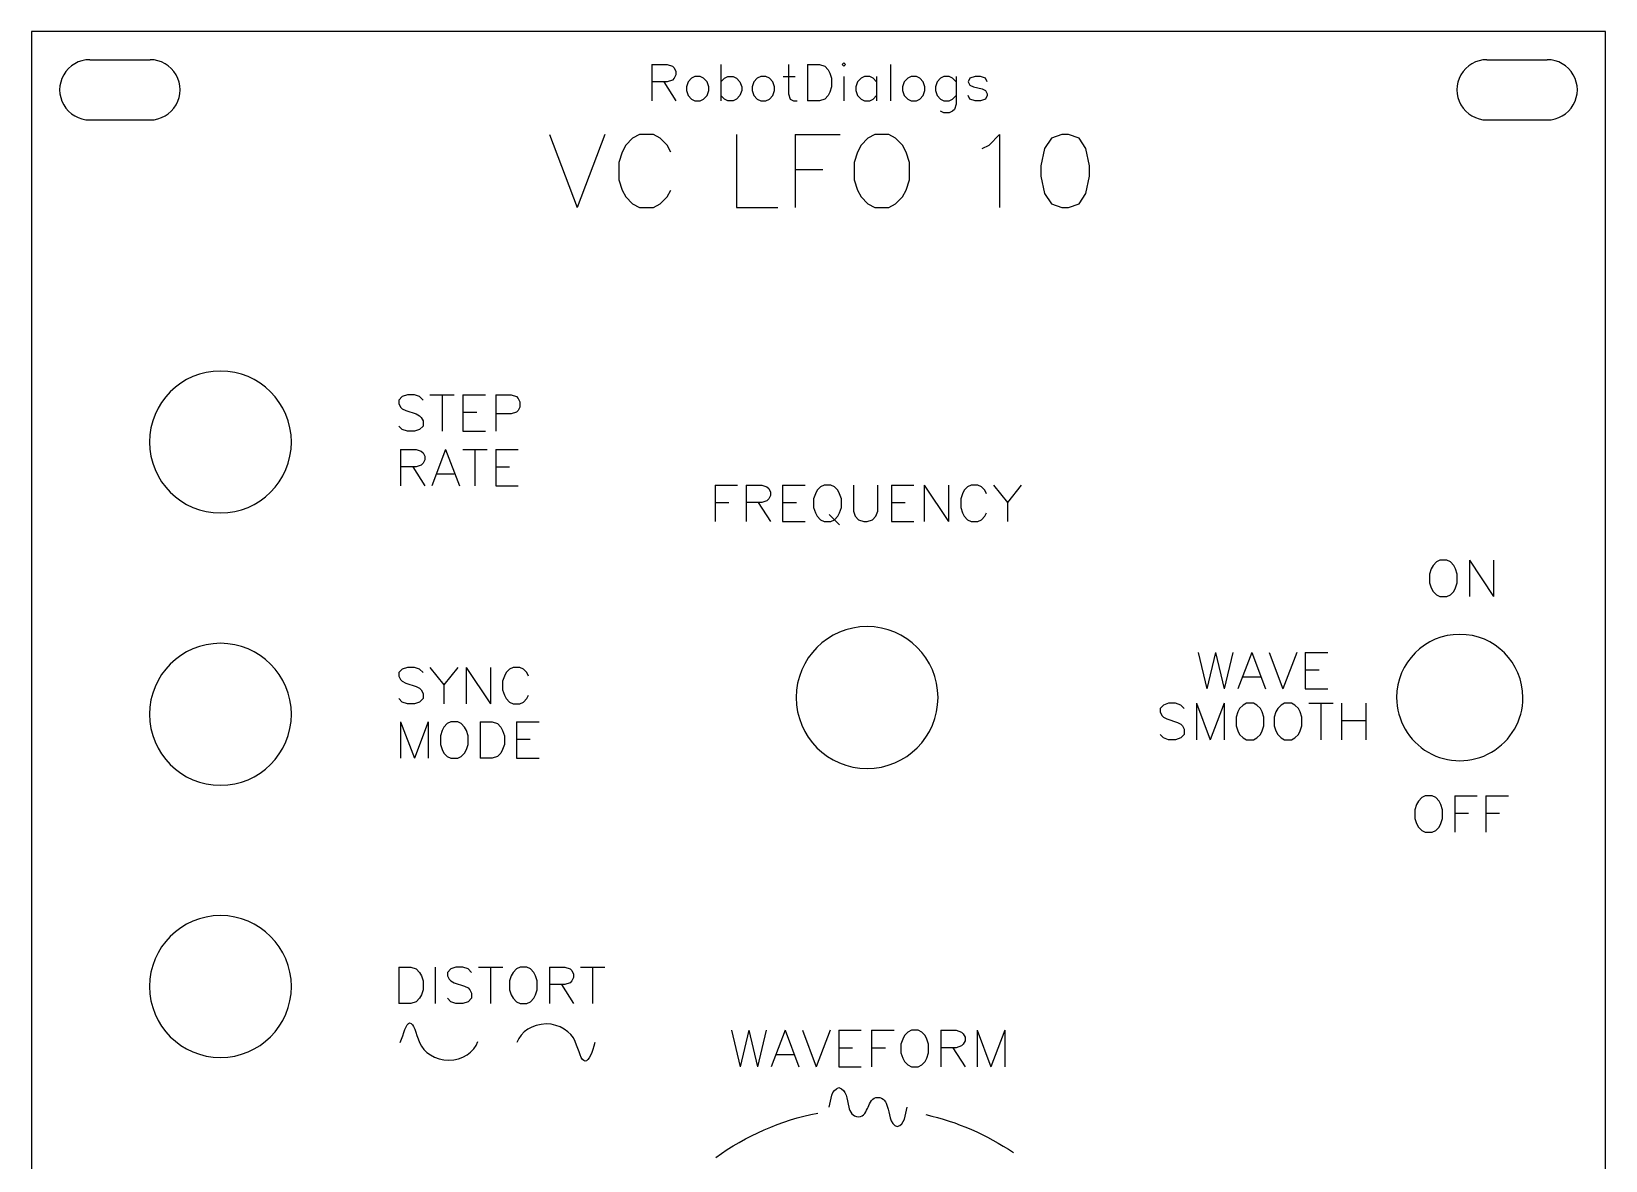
# Model space of a CAD drawing. Extents: x 0 to 81, y 0 to 128.
# Drawn here: x 0.1 to 80.9, y 70.4 to 128.4 of the extents above; entities that cross this region are included whole.
import ezdxf

# ---------------------------------------------------------------- set-up
doc = ezdxf.new("R2010")
doc.units = 0
for name, color, linetype in [('curves', 7, 'CONTINUOUS'), ('panel', 7, 'CONTINUOUS'), ('text', 7, 'CONTINUOUS'), ('waveforms', 7, 'CONTINUOUS')]:
    doc.layers.add(name, color=color, linetype=linetype)

msp = doc.modelspace()

# ---------------------------------------------------------------- linework, layer by layer
at = {"layer": 'curves', "color": 7}
for points in [[(35.217573, 70.589926), (36.778427, 71.722955), (38.56652, 72.503854), (40.458472, 72.878741)], [(46.016661, 72.798783), (47.624335, 72.431869), (49.149996, 71.769906), (50.516213, 70.846492)]]:
    msp.add_open_spline(points, degree=3, dxfattribs=at)
at = {"layer": 'panel', "color": 7}
for p, q in [((0.05433, 128.445188), (0.05433, 0.055188)), ((80.944394, 128.445188), (0.05433, 128.445188)), ((80.944394, 0.055188), (80.944394, 128.445188)), ((3.050366, 126.996512), (6.146015, 126.996512)), ((74.85271, 126.996512), (77.948358, 126.996512)), ((3.050366, 123.899305), (6.146015, 123.899305)), ((74.85271, 123.899305), (77.948358, 123.899305)), ((13.41116, 107.35334), (13.41116, 107.35334)), ((46.640969, 94.224581), (46.640969, 94.224581)), ((76.70009, 94.224581), (76.70009, 94.224581)), ((13.41116, 93.365315), (13.41116, 93.365315)), ((13.41116, 79.377293), (13.41116, 79.377293))]:
    msp.add_line(p, q, dxfattribs=at)
for points in [[(1.709733, 126.222185), (1.433228, 125.743023), (1.433228, 125.152672), (1.709733, 124.67351)], [(3.05025, 126.996522), (2.49724, 126.996522), (1.986238, 126.701346), (1.709733, 126.222185)], [(7.486555, 126.222185), (7.21005, 126.701346), (6.699048, 126.996522), (6.146038, 126.996522)], [(7.486555, 124.67351), (7.76306, 125.152672), (7.76306, 125.743023), (7.486555, 126.222185)], [(73.512085, 126.222185), (73.23558, 125.743023), (73.23558, 125.152672), (73.512085, 124.67351)], [(74.852601, 126.996522), (74.299592, 126.996522), (73.78859, 126.701346), (73.512085, 126.222185)], [(79.288909, 126.222185), (79.012405, 126.701346), (78.501402, 126.996522), (77.948393, 126.996522)], [(79.288909, 124.67351), (79.565414, 125.152672), (79.565414, 125.743023), (79.288909, 126.222185)], [(1.709733, 124.67351), (1.986238, 124.194348), (2.49724, 123.899173), (3.05025, 123.899173)], [(6.146038, 123.899173), (6.699048, 123.899173), (7.21005, 124.194348), (7.486555, 124.67351)], [(73.512085, 124.67351), (73.78859, 124.194348), (74.299592, 123.899173), (74.852601, 123.899173)], [(77.948393, 123.899173), (78.501402, 123.899173), (79.012405, 124.194348), (79.288909, 124.67351)], [(9.766117, 110.99883), (7.753558, 110.99883), (6.121841, 109.366913), (6.121075, 107.35334)], [(13.41116, 107.35334), (13.410394, 109.366913), (11.778677, 110.99883), (9.766117, 110.99883)], [(6.121075, 107.35334), (6.121841, 105.339768), (7.753558, 103.707851), (9.766117, 103.707851)], [(9.766117, 103.707851), (11.778677, 103.707851), (13.410394, 105.339768), (13.41116, 107.35334)], [(42.995926, 97.870071), (40.983367, 97.870071), (39.35165, 96.238154), (39.350884, 94.224581)], [(46.640969, 94.224581), (46.640203, 96.238154), (45.008486, 97.870071), (42.995926, 97.870071)], [(73.454504, 97.471801), (71.662016, 97.471801), (70.208918, 96.017971), (70.208918, 94.224581)], [(76.70009, 94.224581), (76.70009, 96.017971), (75.246991, 97.471801), (73.454504, 97.471801)], [(9.766117, 97.010805), (7.753558, 97.010805), (6.121841, 95.378888), (6.121075, 93.365315)], [(13.41116, 93.365315), (13.410394, 95.378888), (11.778677, 97.010805), (9.766117, 97.010805)], [(39.350884, 94.224581), (39.35165, 92.211009), (40.983367, 90.579092), (42.995926, 90.579092)], [(42.995926, 90.579092), (45.008486, 90.579092), (46.640203, 92.211009), (46.640969, 94.224581)], [(70.208918, 94.224581), (70.208918, 93.064461), (70.827523, 91.992466), (71.831711, 91.412406)], [(75.077297, 91.412406), (76.081485, 91.992466), (76.70009, 93.064461), (76.70009, 94.224581)], [(6.121075, 93.365315), (6.121841, 91.351743), (7.753558, 89.719826), (9.766117, 89.719826)], [(9.766117, 89.719826), (11.778677, 89.719826), (13.410394, 91.351743), (13.41116, 93.365315)], [(71.831711, 91.412406), (72.835899, 90.832346), (74.073109, 90.832346), (75.077297, 91.412406)], [(9.766117, 83.022782), (7.753558, 83.022782), (6.121841, 81.390866), (6.121075, 79.377293)], [(13.41116, 79.377293), (13.410394, 81.390866), (11.778677, 83.022782), (9.766117, 83.022782)], [(6.121075, 79.377293), (6.121841, 77.36372), (7.753558, 75.731804), (9.766117, 75.731804)], [(9.766117, 75.731804), (11.778677, 75.731804), (13.410394, 77.36372), (13.41116, 79.377293)]]:
    msp.add_open_spline(points, degree=3, dxfattribs=at)
at = {"layer": 'text', "color": 7}
for p, q in [((31.928091, 126.750916), (31.928091, 124.8826)), ((31.928091, 126.750916), (32.729604, 126.750916)), ((32.729604, 126.750916), (32.994894, 126.660605)), ((32.994894, 126.660605), (33.085205, 126.570294)), ((33.085205, 126.570294), (33.175516, 126.395315)), ((33.175516, 126.214693), (33.085205, 126.039714)), ((33.175516, 126.395315), (33.175516, 126.214693)), ((35.484101, 126.750916), (35.484101, 124.8826)), ((38.949802, 126.750916), (38.949802, 125.238201)), ((39.926291, 126.750916), (39.926291, 124.8826)), ((39.926291, 126.750916), (40.550003, 126.750916)), ((40.550003, 126.750916), (40.818115, 126.660605)), ((40.818115, 126.660605), (40.993094, 126.482804)), ((40.993094, 126.482804), (41.083405, 126.305004)), ((41.083405, 126.305004), (41.173716, 126.039714)), ((41.794611, 126.838405), (41.707121, 126.750916)), ((41.707121, 126.750916), (41.794611, 126.660605)), ((41.884922, 126.750916), (41.794611, 126.838405)), ((41.794611, 126.660605), (41.884922, 126.750916)), ((44.193491, 126.750916), (44.193491, 124.8826)), ((32.729604, 125.859092), (31.928091, 125.859092)), ((32.551803, 125.859092), (33.175516, 124.8826)), ((32.994894, 125.949403), (32.729604, 125.859092)), ((33.085205, 126.039714), (32.994894, 125.949403)), ((33.796411, 125.859092), (33.708921, 125.593802)), ((33.708921, 125.593802), (33.708921, 125.416001)), ((33.708921, 125.416001), (33.796411, 125.149301)), ((33.977033, 126.039714), (33.796411, 125.859092)), ((34.152012, 126.127203), (33.977033, 126.039714)), ((34.420123, 126.127203), (34.152012, 126.127203)), ((34.597924, 126.039714), (34.420123, 126.127203)), ((34.775724, 125.859092), (34.597924, 126.039714)), ((34.863214, 125.593802), (34.775724, 125.859092)), ((34.775724, 125.149301), (34.863214, 125.416001)), ((34.863214, 125.416001), (34.863214, 125.593802)), ((35.484101, 125.859092), (35.664723, 126.039714)), ((35.664723, 126.039714), (35.839702, 126.127203)), ((35.839702, 126.127203), (36.107813, 126.127203)), ((36.107813, 126.127203), (36.285614, 126.039714)), ((36.285614, 126.039714), (36.463414, 125.859092)), ((36.463414, 125.859092), (36.550904, 125.593802)), ((36.550904, 125.416001), (36.463414, 125.149301)), ((36.550904, 125.593802), (36.550904, 125.416001)), ((37.171791, 125.859092), (37.084301, 125.593802)), ((37.084301, 125.593802), (37.084301, 125.416001)), ((37.084301, 125.416001), (37.171791, 125.149301)), ((37.352413, 126.039714), (37.171791, 125.859092)), ((37.527392, 126.127203), (37.352413, 126.039714)), ((37.795503, 126.127203), (37.527392, 126.127203)), ((37.973304, 126.039714), (37.795503, 126.127203)), ((38.151104, 125.859092), (37.973304, 126.039714)), ((38.238594, 125.593802), (38.151104, 125.859092)), ((38.151104, 125.149301), (38.238594, 125.416001)), ((38.238594, 125.416001), (38.238594, 125.593802)), ((38.684512, 126.127203), (39.305403, 126.127203)), ((41.173716, 125.593802), (41.083405, 125.328512)), ((41.173716, 126.039714), (41.173716, 125.593802)), ((41.794611, 126.127203), (41.794611, 124.8826)), ((42.505791, 125.859092), (42.418301, 125.593802)), ((42.418301, 125.593802), (42.418301, 125.416001)), ((42.418301, 125.416001), (42.505791, 125.149301)), ((42.686413, 126.039714), (42.505791, 125.859092)), ((42.861392, 126.127203), (42.686413, 126.039714)), ((43.129503, 126.127203), (42.861392, 126.127203)), ((43.307304, 126.039714), (43.129503, 126.127203)), ((43.485104, 125.859092), (43.307304, 126.039714)), ((43.485104, 126.127203), (43.485104, 124.8826)), ((44.904691, 125.859092), (44.817201, 125.593802)), ((44.817201, 125.593802), (44.817201, 125.416001)), ((44.817201, 125.416001), (44.904691, 125.149301)), ((45.085313, 126.039714), (44.904691, 125.859092)), ((45.260292, 126.127203), (45.085313, 126.039714)), ((45.528403, 126.127203), (45.260292, 126.127203)), ((45.706204, 126.039714), (45.528403, 126.127203)), ((45.884004, 125.859092), (45.706204, 126.039714)), ((45.971494, 125.593802), (45.884004, 125.859092)), ((45.884004, 125.149301), (45.971494, 125.416001)), ((45.971494, 125.416001), (45.971494, 125.593802)), ((46.592391, 125.859092), (46.504901, 125.593802)), ((46.504901, 125.593802), (46.504901, 125.416001)), ((46.504901, 125.416001), (46.592391, 125.149301)), ((46.773013, 126.039714), (46.592391, 125.859092)), ((46.947992, 126.127203), (46.773013, 126.039714)), ((47.216103, 126.127203), (46.947992, 126.127203)), ((47.393904, 126.039714), (47.216103, 126.127203)), ((47.571704, 125.859092), (47.393904, 126.039714)), ((47.571704, 126.127203), (47.571704, 124.7048)), ((48.280091, 126.039714), (48.192601, 125.859092)), ((48.192601, 125.859092), (48.280091, 125.684113)), ((48.548202, 126.127203), (48.280091, 126.039714)), ((48.280091, 125.684113), (48.460713, 125.593802)), ((48.460713, 125.593802), (48.903803, 125.503491)), ((48.816314, 126.127203), (48.548202, 126.127203)), ((49.081604, 126.039714), (48.816314, 126.127203)), ((48.903803, 125.503491), (49.081604, 125.416001)), ((49.171915, 125.859092), (49.081604, 126.039714)), ((49.081604, 125.416001), (49.171915, 125.238201)), ((33.796411, 125.149301), (33.977033, 124.9715)), ((33.977033, 124.9715), (34.152012, 124.8826)), ((34.152012, 124.8826), (34.420123, 124.8826)), ((34.420123, 124.8826), (34.597924, 124.9715)), ((34.597924, 124.9715), (34.775724, 125.149301)), ((35.664723, 124.9715), (35.484101, 125.149301)), ((35.839702, 124.8826), (35.664723, 124.9715)), ((36.107813, 124.8826), (35.839702, 124.8826)), ((36.285614, 124.9715), (36.107813, 124.8826)), ((36.463414, 125.149301), (36.285614, 124.9715)), ((37.171791, 125.149301), (37.352413, 124.9715)), ((37.352413, 124.9715), (37.527392, 124.8826)), ((37.527392, 124.8826), (37.795503, 124.8826)), ((37.795503, 124.8826), (37.973304, 124.9715)), ((37.973304, 124.9715), (38.151104, 125.149301)), ((38.949802, 125.238201), (39.040113, 124.9715)), ((39.040113, 124.9715), (39.215092, 124.8826)), ((39.215092, 124.8826), (39.395714, 124.8826)), ((40.550003, 124.8826), (39.926291, 124.8826)), ((40.818115, 124.9715), (40.550003, 124.8826)), ((40.993094, 125.149301), (40.818115, 124.9715)), ((41.083405, 125.328512), (40.993094, 125.149301)), ((42.505791, 125.149301), (42.686413, 124.9715)), ((42.686413, 124.9715), (42.861392, 124.8826)), ((42.861392, 124.8826), (43.129503, 124.8826)), ((43.129503, 124.8826), (43.307304, 124.9715)), ((43.307304, 124.9715), (43.485104, 125.149301)), ((44.904691, 125.149301), (45.085313, 124.9715)), ((45.085313, 124.9715), (45.260292, 124.8826)), ((45.260292, 124.8826), (45.528403, 124.8826)), ((45.528403, 124.8826), (45.706204, 124.9715)), ((45.706204, 124.9715), (45.884004, 125.149301)), ((46.592391, 125.149301), (46.773013, 124.9715)), ((46.773013, 124.9715), (46.947992, 124.8826)), ((46.947992, 124.8826), (47.216103, 124.8826)), ((47.216103, 124.8826), (47.393904, 124.9715)), ((47.393904, 124.9715), (47.571704, 125.149301)), ((47.571704, 124.7048), (47.484215, 124.436688)), ((48.280091, 124.9715), (48.192601, 125.149301)), ((48.548202, 124.8826), (48.280091, 124.9715)), ((48.816314, 124.8826), (48.548202, 124.8826)), ((49.081604, 124.9715), (48.816314, 124.8826)), ((49.171915, 125.149301), (49.081604, 124.9715)), ((49.171915, 125.238201), (49.171915, 125.149301)), ((46.947992, 124.261709), (46.773013, 124.349199)), ((47.216103, 124.261709), (46.947992, 124.261709)), ((47.393904, 124.349199), (47.216103, 124.261709)), ((47.484215, 124.436688), (47.393904, 124.349199)), ((26.678799, 123.145119), (28.101198, 119.4085)), ((29.523597, 123.145119), (28.101198, 119.4085)), ((30.945999, 122.964497), (30.590399, 122.608897)), ((31.301598, 123.145119), (30.945999, 122.964497)), ((32.012798, 123.145119), (31.301598, 123.145119)), ((32.368397, 122.964497), (32.012798, 123.145119)), ((32.723997, 122.608897), (32.368397, 122.964497)), ((36.279997, 123.145119), (36.279997, 119.4085)), ((39.305377, 123.145119), (39.305377, 119.4085)), ((39.305377, 123.145119), (41.619597, 123.145119)), ((43.041999, 122.964497), (42.686399, 122.608897)), ((43.397598, 123.145119), (43.041999, 122.964497)), ((44.108798, 123.145119), (43.397598, 123.145119)), ((44.464397, 122.964497), (44.108798, 123.145119)), ((44.819997, 122.608897), (44.464397, 122.964497)), ((49.262176, 122.608897), (49.798398, 123.145119)), ((49.798398, 123.145119), (49.798398, 119.4085)), ((52.468221, 122.964497), (52.106977, 122.43392)), ((52.998798, 123.145119), (52.468221, 122.964497)), ((53.354398, 123.145119), (52.998798, 123.145119)), ((53.89062, 122.964497), (53.354398, 123.145119)), ((54.240575, 122.43392), (53.89062, 122.964497)), ((30.409777, 122.253298), (30.234799, 121.72272)), ((30.590399, 122.608897), (30.409777, 122.253298)), ((32.904619, 122.253298), (32.723997, 122.608897)), ((42.505777, 122.253298), (42.330799, 121.72272)), ((42.686399, 122.608897), (42.505777, 122.253298)), ((45.000619, 122.253298), (44.819997, 122.608897)), ((45.175597, 121.72272), (45.000619, 122.253298)), ((48.912221, 122.43392), (49.262176, 122.608897)), ((52.106977, 122.43392), (51.931999, 121.542098)), ((54.421197, 121.542098), (54.240575, 122.43392)), ((30.234799, 121.72272), (30.234799, 120.830899)), ((39.305377, 121.361476), (40.727776, 121.361476)), ((42.330799, 121.72272), (42.330799, 120.830899)), ((45.175597, 120.830899), (45.175597, 121.72272)), ((51.931999, 121.542098), (51.931999, 121.011521)), ((54.421197, 121.011521), (54.421197, 121.542098)), ((30.234799, 120.830899), (30.409777, 120.300322)), ((42.330799, 120.830899), (42.505777, 120.300322)), ((45.000619, 120.300322), (45.175597, 120.830899)), ((51.931999, 121.011521), (52.106977, 120.119699)), ((54.240575, 120.119699), (54.421197, 121.011521)), ((30.409777, 120.300322), (30.590399, 119.9419)), ((30.590399, 119.9419), (30.945999, 119.5863)), ((32.368397, 119.5863), (32.723997, 119.9419)), ((32.723997, 119.9419), (32.904619, 120.300322)), ((42.505777, 120.300322), (42.686399, 119.9419)), ((42.686399, 119.9419), (43.041999, 119.5863)), ((44.464397, 119.5863), (44.819997, 119.9419)), ((44.819997, 119.9419), (45.000619, 120.300322)), ((52.106977, 120.119699), (52.468221, 119.5863)), ((53.89062, 119.5863), (54.240575, 120.119699)), ((30.945999, 119.5863), (31.301598, 119.4085)), ((31.301598, 119.4085), (32.012798, 119.4085)), ((32.012798, 119.4085), (32.368397, 119.5863)), ((36.279997, 119.4085), (38.413595, 119.4085)), ((43.041999, 119.5863), (43.397598, 119.4085)), ((43.397598, 119.4085), (44.108798, 119.4085)), ((44.108798, 119.4085), (44.464397, 119.5863)), ((52.468221, 119.5863), (52.998798, 119.4085)), ((52.998798, 119.4085), (53.354398, 119.4085)), ((53.354398, 119.4085), (53.89062, 119.5863)), ((19.111402, 109.683905), (18.933601, 109.506104)), ((18.933601, 109.506104), (18.933601, 109.328304)), ((18.933601, 109.328304), (19.021091, 109.150503)), ((19.376692, 109.774216), (19.111402, 109.683905)), ((19.732293, 109.774216), (19.376692, 109.774216)), ((20.000404, 109.683905), (19.732293, 109.774216)), ((20.178205, 109.506104), (20.000404, 109.683905)), ((20.533801, 109.774216), (21.778404, 109.774216)), ((21.154692, 109.774216), (21.154692, 107.9059)), ((22.221501, 109.774216), (22.221501, 107.9059)), ((22.221501, 109.774216), (23.378615, 109.774216)), ((23.909191, 109.774216), (23.909191, 107.9059)), ((23.909191, 109.774216), (24.710704, 109.774216)), ((24.710704, 109.774216), (24.975994, 109.683905)), ((24.975994, 109.683905), (25.066305, 109.593594)), ((25.066305, 109.593594), (25.156616, 109.418615)), ((25.156616, 109.418615), (25.156616, 109.150503)), ((19.021091, 109.150503), (19.111402, 109.063014)), ((19.111402, 109.063014), (19.289202, 108.972703)), ((19.289202, 108.972703), (19.822604, 108.794902)), ((19.822604, 108.794902), (20.000404, 108.707413)), ((20.000404, 108.707413), (20.087894, 108.617102)), ((20.087894, 108.617102), (20.178205, 108.439301)), ((20.178205, 108.439301), (20.178205, 108.172601)), ((22.221501, 108.882392), (22.932703, 108.882392)), ((24.710704, 108.794902), (23.909191, 108.794902)), ((24.975994, 108.882392), (24.710704, 108.794902)), ((25.066305, 108.972703), (24.975994, 108.882392)), ((25.156616, 109.150503), (25.066305, 108.972703)), ((19.111402, 107.9948), (18.933601, 108.172601)), ((19.376692, 107.9059), (19.111402, 107.9948)), ((19.732293, 107.9059), (19.376692, 107.9059)), ((20.000404, 107.9948), (19.732293, 107.9059)), ((20.178205, 108.172601), (20.000404, 107.9948)), ((22.221501, 107.9059), (23.378615, 107.9059)), ((19.021091, 106.974216), (19.021091, 105.1059)), ((19.021091, 106.974216), (19.822604, 106.974216)), ((19.822604, 106.974216), (20.087894, 106.883905)), ((20.087894, 106.883905), (20.178205, 106.793594)), ((20.178205, 106.793594), (20.268516, 106.618615)), ((21.335323, 106.974216), (20.624121, 105.1059)), ((21.335323, 106.974216), (22.046525, 105.1059)), ((22.224321, 106.974216), (23.468924, 106.974216)), ((22.845212, 106.974216), (22.845212, 105.1059)), ((23.912011, 106.974216), (23.912011, 105.1059)), ((23.912011, 106.974216), (25.069125, 106.974216)), ((19.822604, 106.082392), (19.021091, 106.082392)), ((19.644803, 106.082392), (20.268516, 105.1059)), ((20.087894, 106.172703), (19.822604, 106.082392)), ((20.178205, 106.263014), (20.087894, 106.172703)), ((20.268516, 106.437993), (20.178205, 106.263014)), ((20.268516, 106.618615), (20.268516, 106.437993)), ((23.912011, 106.082392), (24.623213, 106.082392)), ((20.889411, 105.726791), (21.781235, 105.726791)), ((23.912011, 105.1059), (25.069125, 105.1059)), ((35.181691, 105.139716), (35.181691, 103.2714)), ((35.181691, 105.139716), (36.338805, 105.139716)), ((36.781891, 105.139716), (36.781891, 103.2714)), ((36.781891, 105.139716), (37.583404, 105.139716)), ((37.583404, 105.139716), (37.848694, 105.049405)), ((37.848694, 105.049405), (37.939005, 104.959094)), ((37.939005, 104.428514), (37.848694, 104.338203)), ((37.939005, 104.959094), (38.029316, 104.784115)), ((38.029316, 104.603493), (37.939005, 104.428514)), ((38.029316, 104.784115), (38.029316, 104.603493)), ((38.650211, 105.139716), (38.650211, 103.2714)), ((38.650211, 105.139716), (39.807325, 105.139716)), ((40.337901, 104.693804), (40.250411, 104.428514)), ((40.250411, 104.428514), (40.250411, 103.982602)), ((40.428212, 104.871604), (40.337901, 104.693804)), ((40.606012, 105.049405), (40.428212, 104.871604)), ((40.783813, 105.139716), (40.606012, 105.049405)), ((41.139414, 105.139716), (40.783813, 105.139716)), ((41.317214, 105.049405), (41.139414, 105.139716)), ((41.495015, 104.871604), (41.317214, 105.049405)), ((41.585326, 104.693804), (41.495015, 104.871604)), ((41.672815, 104.428514), (41.585326, 104.693804)), ((41.672815, 103.982602), (41.672815, 104.428514)), ((42.293711, 105.139716), (42.293711, 103.804801)), ((43.541136, 103.804801), (43.541136, 105.139716)), ((44.249511, 105.139716), (44.249511, 103.2714)), ((44.249511, 105.139716), (45.406625, 105.139716)), ((45.937191, 105.139716), (45.937191, 103.2714)), ((45.937191, 105.139716), (47.184616, 103.2714)), ((47.184616, 105.139716), (47.184616, 103.2714)), ((47.892991, 104.693804), (47.805501, 104.428514)), ((47.805501, 104.428514), (47.805501, 103.982602)), ((47.983302, 104.871604), (47.892991, 104.693804)), ((48.161102, 105.049405), (47.983302, 104.871604)), ((48.338903, 105.139716), (48.161102, 105.049405)), ((48.694504, 105.139716), (48.338903, 105.139716)), ((48.872304, 105.049405), (48.694504, 105.139716)), ((49.050105, 104.871604), (48.872304, 105.049405)), ((49.140416, 104.693804), (49.050105, 104.871604)), ((49.496001, 105.139716), (50.207203, 104.247892)), ((50.918405, 105.139716), (50.207203, 104.247892)), ((35.181691, 104.247892), (35.892893, 104.247892)), ((37.583404, 104.247892), (36.781891, 104.247892)), ((37.405603, 104.247892), (38.029316, 103.2714)), ((37.848694, 104.338203), (37.583404, 104.247892)), ((38.650211, 104.247892), (39.361413, 104.247892)), ((40.250411, 103.982602), (40.337901, 103.717312)), ((40.337901, 103.717312), (40.428212, 103.538101)), ((41.049103, 103.627001), (41.585326, 103.0936)), ((41.495015, 103.538101), (41.585326, 103.717312)), ((41.585326, 103.717312), (41.672815, 103.982602)), ((42.293711, 103.804801), (42.384022, 103.538101)), ((43.450825, 103.538101), (43.541136, 103.804801)), ((44.249511, 104.247892), (44.960713, 104.247892)), ((47.805501, 103.982602), (47.892991, 103.717312)), ((47.892991, 103.717312), (47.983302, 103.538101)), ((49.050105, 103.538101), (49.140416, 103.717312)), ((50.207203, 104.247892), (50.207203, 103.2714)), ((38.650211, 103.2714), (39.807325, 103.2714)), ((40.428212, 103.538101), (40.606012, 103.3603)), ((40.606012, 103.3603), (40.783813, 103.2714)), ((40.783813, 103.2714), (41.139414, 103.2714)), ((41.139414, 103.2714), (41.317214, 103.3603)), ((41.317214, 103.3603), (41.495015, 103.538101)), ((42.384022, 103.538101), (42.561822, 103.3603)), ((42.561822, 103.3603), (42.829934, 103.2714)), ((42.829934, 103.2714), (43.004913, 103.2714)), ((43.004913, 103.2714), (43.273024, 103.3603)), ((43.273024, 103.3603), (43.450825, 103.538101)), ((44.249511, 103.2714), (45.406625, 103.2714)), ((47.983302, 103.538101), (48.161102, 103.3603)), ((48.161102, 103.3603), (48.338903, 103.2714)), ((48.338903, 103.2714), (48.694504, 103.2714)), ((48.694504, 103.2714), (48.872304, 103.3603)), ((48.872304, 103.3603), (49.050105, 103.538101)), ((72.260202, 101.192105), (72.082402, 101.014304)), ((72.438003, 101.282416), (72.260202, 101.192105)), ((72.793604, 101.282416), (72.438003, 101.282416)), ((72.971404, 101.192105), (72.793604, 101.282416)), ((73.149205, 101.014304), (72.971404, 101.192105)), ((73.947901, 101.282416), (73.947901, 99.4141)), ((73.947901, 101.282416), (75.195326, 99.4141)), ((75.195326, 101.282416), (75.195326, 99.4141)), ((71.992091, 100.836504), (71.904601, 100.571214)), ((71.904601, 100.571214), (71.904601, 100.125302)), ((72.082402, 101.014304), (71.992091, 100.836504)), ((73.239516, 100.836504), (73.149205, 101.014304)), ((73.327005, 100.571214), (73.239516, 100.836504)), ((73.327005, 100.125302), (73.327005, 100.571214)), ((71.904601, 100.125302), (71.992091, 99.860012)), ((71.992091, 99.860012), (72.082402, 99.680801)), ((72.082402, 99.680801), (72.260202, 99.503)), ((72.260202, 99.503), (72.438003, 99.4141)), ((72.793604, 99.4141), (72.971404, 99.503)), ((72.971404, 99.503), (73.149205, 99.680801)), ((73.149205, 99.680801), (73.239516, 99.860012)), ((73.239516, 99.860012), (73.327005, 100.125302)), ((72.438003, 99.4141), (72.793604, 99.4141)), ((60.008422, 96.538682), (60.451512, 94.670366)), ((60.894603, 96.538682), (60.451512, 94.670366)), ((60.894603, 96.538682), (61.340515, 94.670366)), ((61.786427, 96.538682), (61.340515, 94.670366)), ((62.762923, 96.538682), (62.051721, 94.670366)), ((62.762923, 96.538682), (63.474125, 94.670366)), ((63.651921, 96.538682), (64.363123, 94.670366)), ((65.074325, 96.538682), (64.363123, 94.670366)), ((65.517411, 96.538682), (65.517411, 94.670366)), ((65.517411, 96.538682), (66.674525, 96.538682)), ((19.111402, 95.683865), (18.933601, 95.506064)), ((18.933601, 95.506064), (18.933601, 95.328264)), ((19.376692, 95.774176), (19.111402, 95.683865)), ((19.732293, 95.774176), (19.376692, 95.774176)), ((20.000404, 95.683865), (19.732293, 95.774176)), ((20.178205, 95.506064), (20.000404, 95.683865)), ((20.533801, 95.774176), (21.245003, 94.882352)), ((21.956205, 95.774176), (21.245003, 94.882352)), ((22.399301, 95.774176), (22.399301, 93.90586)), ((22.399301, 95.774176), (23.646726, 93.90586)), ((23.646726, 95.774176), (23.646726, 93.90586)), ((24.445412, 95.506064), (24.355101, 95.328264)), ((24.623212, 95.683865), (24.445412, 95.506064)), ((24.801013, 95.774176), (24.623212, 95.683865)), ((25.156614, 95.774176), (24.801013, 95.774176)), ((25.334414, 95.683865), (25.156614, 95.774176)), ((25.512215, 95.506064), (25.334414, 95.683865)), ((25.602526, 95.328264), (25.512215, 95.506064)), ((65.517411, 95.646858), (66.228613, 95.646858)), ((18.933601, 95.328264), (19.021091, 95.150463)), ((19.021091, 95.150463), (19.111402, 95.062974)), ((19.111402, 95.062974), (19.289202, 94.972663)), ((19.289202, 94.972663), (19.822604, 94.794862)), ((19.822604, 94.794862), (20.000404, 94.707373)), ((20.000404, 94.707373), (20.087894, 94.617062)), ((21.245003, 94.882352), (21.245003, 93.90586)), ((24.355101, 95.328264), (24.267611, 95.062974)), ((24.267611, 95.062974), (24.267611, 94.617062)), ((62.317011, 95.291257), (63.208835, 95.291257)), ((65.517411, 94.670366), (66.674525, 94.670366)), ((19.111402, 93.99476), (18.933601, 94.172561)), ((19.376692, 93.90586), (19.111402, 93.99476)), ((19.732293, 93.90586), (19.376692, 93.90586)), ((20.000404, 93.99476), (19.732293, 93.90586)), ((20.178205, 94.172561), (20.000404, 93.99476)), ((20.087894, 94.617062), (20.178205, 94.439261)), ((20.178205, 94.439261), (20.178205, 94.172561)), ((24.267611, 94.617062), (24.355101, 94.351772)), ((24.355101, 94.351772), (24.445412, 94.172561)), ((24.445412, 94.172561), (24.623212, 93.99476)), ((24.623212, 93.99476), (24.801013, 93.90586)), ((24.801013, 93.90586), (25.156614, 93.90586)), ((25.156614, 93.90586), (25.334414, 93.99476)), ((25.334414, 93.99476), (25.512215, 94.172561)), ((25.512215, 94.172561), (25.602526, 94.351772)), ((58.229002, 93.839452), (58.051201, 93.661651)), ((58.494292, 93.929763), (58.229002, 93.839452)), ((58.849893, 93.929763), (58.494292, 93.929763)), ((59.118004, 93.839452), (58.849893, 93.929763)), ((59.295805, 93.661651), (59.118004, 93.839452)), ((59.916691, 93.929763), (59.916691, 92.061447)), ((59.916691, 93.929763), (60.627893, 92.061447)), ((61.339095, 93.929763), (60.627893, 92.061447)), ((61.339095, 93.929763), (61.339095, 92.061447)), ((62.318412, 93.839452), (62.140612, 93.661651)), ((62.496213, 93.929763), (62.318412, 93.839452)), ((62.851814, 93.929763), (62.496213, 93.929763)), ((63.029614, 93.839452), (62.851814, 93.929763)), ((63.207415, 93.661651), (63.029614, 93.839452)), ((64.274222, 93.839452), (64.096422, 93.661651)), ((64.452023, 93.929763), (64.274222, 93.839452)), ((64.807624, 93.929763), (64.452023, 93.929763)), ((64.985424, 93.839452), (64.807624, 93.929763)), ((65.163225, 93.661651), (64.985424, 93.839452)), ((65.696621, 93.929763), (66.941224, 93.929763)), ((66.317512, 93.929763), (66.317512, 92.061447)), ((67.384321, 93.929763), (67.384321, 92.061447)), ((68.631746, 93.929763), (68.631746, 92.061447)), ((58.051201, 93.661651), (58.051201, 93.483851)), ((58.051201, 93.483851), (58.138691, 93.30605)), ((58.138691, 93.30605), (58.229002, 93.218561)), ((58.229002, 93.218561), (58.406802, 93.12825)), ((58.406802, 93.12825), (58.940204, 92.950449)), ((62.050301, 93.483851), (61.962811, 93.218561)), ((61.962811, 93.218561), (61.962811, 92.772649)), ((62.140612, 93.661651), (62.050301, 93.483851)), ((63.297726, 93.483851), (63.207415, 93.661651)), ((63.385215, 93.218561), (63.297726, 93.483851)), ((63.385215, 92.772649), (63.385215, 93.218561)), ((64.006111, 93.483851), (63.918621, 93.218561)), ((63.918621, 93.218561), (63.918621, 92.772649)), ((64.096422, 93.661651), (64.006111, 93.483851)), ((65.253536, 93.483851), (65.163225, 93.661651)), ((65.341025, 93.218561), (65.253536, 93.483851)), ((65.341025, 92.772649), (65.341025, 93.218561)), ((67.384321, 93.037938), (68.631746, 93.037938)), ((19.021091, 92.974176), (19.021091, 91.10586)), ((19.021091, 92.974176), (19.732293, 91.10586)), ((20.443495, 92.974176), (19.732293, 91.10586)), ((20.443495, 92.974176), (20.443495, 91.10586)), ((21.154701, 92.528264), (21.067211, 92.262974)), ((21.067211, 92.262974), (21.067211, 91.817062)), ((21.245012, 92.706064), (21.154701, 92.528264)), ((21.422812, 92.883865), (21.245012, 92.706064)), ((21.600613, 92.974176), (21.422812, 92.883865)), ((21.956214, 92.974176), (21.600613, 92.974176)), ((22.134014, 92.883865), (21.956214, 92.974176)), ((22.311815, 92.706064), (22.134014, 92.883865)), ((22.402126, 92.528264), (22.311815, 92.706064)), ((22.489615, 92.262974), (22.402126, 92.528264)), ((22.489615, 91.817062), (22.489615, 92.262974)), ((23.110501, 92.974176), (23.110501, 91.10586)), ((23.110501, 92.974176), (23.734213, 92.974176)), ((23.734213, 92.974176), (24.002325, 92.883865)), ((24.002325, 92.883865), (24.177304, 92.706064)), ((24.177304, 92.706064), (24.267615, 92.528264)), ((24.267615, 92.528264), (24.357926, 92.262974)), ((24.357926, 92.262974), (24.357926, 91.817062)), ((24.978821, 92.974176), (24.978821, 91.10586)), ((24.978821, 92.974176), (26.135935, 92.974176)), ((58.229002, 92.150347), (58.051201, 92.328148)), ((58.940204, 92.950449), (59.118004, 92.86296)), ((59.118004, 92.86296), (59.205494, 92.772649)), ((59.295805, 92.328148), (59.118004, 92.150347)), ((59.205494, 92.772649), (59.295805, 92.594848)), ((59.295805, 92.594848), (59.295805, 92.328148)), ((61.962811, 92.772649), (62.050301, 92.507359)), ((62.050301, 92.507359), (62.140612, 92.328148)), ((62.140612, 92.328148), (62.318412, 92.150347)), ((63.029614, 92.150347), (63.207415, 92.328148)), ((63.207415, 92.328148), (63.297726, 92.507359)), ((63.297726, 92.507359), (63.385215, 92.772649)), ((63.918621, 92.772649), (64.006111, 92.507359)), ((64.006111, 92.507359), (64.096422, 92.328148)), ((64.096422, 92.328148), (64.274222, 92.150347)), ((64.985424, 92.150347), (65.163225, 92.328148)), ((65.163225, 92.328148), (65.253536, 92.507359)), ((65.253536, 92.507359), (65.341025, 92.772649)), ((21.067211, 91.817062), (21.154701, 91.551772)), ((21.154701, 91.551772), (21.245012, 91.372561)), ((22.311815, 91.372561), (22.402126, 91.551772)), ((22.402126, 91.551772), (22.489615, 91.817062)), ((24.267615, 91.551772), (24.177304, 91.372561)), ((24.357926, 91.817062), (24.267615, 91.551772)), ((24.978821, 92.082352), (25.690023, 92.082352)), ((58.494292, 92.061447), (58.229002, 92.150347)), ((58.849893, 92.061447), (58.494292, 92.061447)), ((59.118004, 92.150347), (58.849893, 92.061447)), ((62.318412, 92.150347), (62.496213, 92.061447)), ((62.496213, 92.061447), (62.851814, 92.061447)), ((62.851814, 92.061447), (63.029614, 92.150347)), ((64.274222, 92.150347), (64.452023, 92.061447)), ((64.452023, 92.061447), (64.807624, 92.061447)), ((64.807624, 92.061447), (64.985424, 92.150347)), ((21.245012, 91.372561), (21.422812, 91.19476)), ((21.422812, 91.19476), (21.600613, 91.10586)), ((21.600613, 91.10586), (21.956214, 91.10586)), ((21.956214, 91.10586), (22.134014, 91.19476)), ((22.134014, 91.19476), (22.311815, 91.372561)), ((23.734213, 91.10586), (23.110501, 91.10586)), ((24.002325, 91.19476), (23.734213, 91.10586)), ((24.177304, 91.372561), (24.002325, 91.19476)), ((24.978821, 91.10586), (26.135935, 91.10586)), ((71.505302, 89.083375), (71.327502, 88.905574)), ((71.683103, 89.173686), (71.505302, 89.083375)), ((72.038704, 89.173686), (71.683103, 89.173686)), ((72.216504, 89.083375), (72.038704, 89.173686)), ((72.394305, 88.905574), (72.216504, 89.083375)), ((73.193001, 89.173686), (73.193001, 87.30537)), ((73.193001, 89.173686), (74.350115, 89.173686)), ((74.793201, 89.173686), (74.793201, 87.30537)), ((74.793201, 89.173686), (75.950315, 89.173686)), ((71.237191, 88.727774), (71.149701, 88.462484)), ((71.149701, 88.462484), (71.149701, 88.016572)), ((71.327502, 88.905574), (71.237191, 88.727774)), ((72.484616, 88.727774), (72.394305, 88.905574)), ((72.572105, 88.462484), (72.484616, 88.727774)), ((72.572105, 88.016572), (72.572105, 88.462484)), ((73.193001, 88.281862), (73.904203, 88.281862)), ((74.793201, 88.281862), (75.504403, 88.281862)), ((71.149701, 88.016572), (71.237191, 87.751282)), ((71.237191, 87.751282), (71.327502, 87.572071)), ((71.327502, 87.572071), (71.505302, 87.39427)), ((71.505302, 87.39427), (71.683103, 87.30537)), ((72.038704, 87.30537), (72.216504, 87.39427)), ((72.216504, 87.39427), (72.394305, 87.572071)), ((72.394305, 87.572071), (72.484616, 87.751282)), ((72.484616, 87.751282), (72.572105, 88.016572)), ((71.683103, 87.30537), (72.038704, 87.30537)), ((18.933891, 80.374176), (18.933891, 78.50586)), ((18.933891, 80.374176), (19.557603, 80.374176)), ((19.557603, 80.374176), (19.825715, 80.283865)), ((19.825715, 80.283865), (20.000694, 80.106064)), ((20.000694, 80.106064), (20.091005, 79.928264)), ((20.802211, 80.374176), (20.802211, 78.50586)), ((21.603722, 80.283865), (21.425921, 80.106064)), ((21.425921, 80.106064), (21.425921, 79.928264)), ((21.869012, 80.374176), (21.603722, 80.283865)), ((22.224613, 80.374176), (21.869012, 80.374176)), ((22.492724, 80.283865), (22.224613, 80.374176)), ((22.670525, 80.106064), (22.492724, 80.283865)), ((23.026121, 80.374176), (24.270724, 80.374176)), ((23.647012, 80.374176), (23.647012, 78.50586)), ((24.804132, 80.106064), (24.713821, 79.928264)), ((24.981932, 80.283865), (24.804132, 80.106064)), ((25.159733, 80.374176), (24.981932, 80.283865)), ((25.515334, 80.374176), (25.159733, 80.374176)), ((25.693134, 80.283865), (25.515334, 80.374176)), ((25.870935, 80.106064), (25.693134, 80.283865)), ((25.961246, 79.928264), (25.870935, 80.106064)), ((26.669621, 80.374176), (26.669621, 78.50586)), ((26.669621, 80.374176), (27.471134, 80.374176)), ((27.471134, 80.374176), (27.736424, 80.283865)), ((27.736424, 80.283865), (27.826735, 80.193554)), ((27.826735, 80.193554), (27.917046, 80.018575)), ((28.272651, 80.374176), (29.517254, 80.374176)), ((28.893542, 80.374176), (28.893542, 78.50586)), ((20.091005, 79.928264), (20.181316, 79.662974)), ((20.181316, 79.662974), (20.181316, 79.217062)), ((21.425921, 79.928264), (21.513411, 79.750463)), ((21.513411, 79.750463), (21.603722, 79.662974)), ((21.603722, 79.662974), (21.781522, 79.572663)), ((21.781522, 79.572663), (22.314924, 79.394862)), ((22.314924, 79.394862), (22.492724, 79.307373)), ((22.492724, 79.307373), (22.580214, 79.217062)), ((24.713821, 79.928264), (24.626331, 79.662974)), ((24.626331, 79.662974), (24.626331, 79.217062)), ((26.048735, 79.662974), (25.961246, 79.928264)), ((26.048735, 79.217062), (26.048735, 79.662974)), ((27.471134, 79.482352), (26.669621, 79.482352)), ((27.293333, 79.482352), (27.917046, 78.50586)), ((27.736424, 79.572663), (27.471134, 79.482352)), ((27.826735, 79.662974), (27.736424, 79.572663)), ((27.917046, 79.837953), (27.826735, 79.662974)), ((27.917046, 80.018575), (27.917046, 79.837953)), ((19.557603, 78.50586), (18.933891, 78.50586)), ((19.825715, 78.59476), (19.557603, 78.50586)), ((20.000694, 78.772561), (19.825715, 78.59476)), ((20.091005, 78.951772), (20.000694, 78.772561)), ((20.181316, 79.217062), (20.091005, 78.951772)), ((21.603722, 78.59476), (21.425921, 78.772561)), ((21.869012, 78.50586), (21.603722, 78.59476)), ((22.224613, 78.50586), (21.869012, 78.50586)), ((22.492724, 78.59476), (22.224613, 78.50586)), ((22.670525, 78.772561), (22.492724, 78.59476)), ((22.580214, 79.217062), (22.670525, 79.039261)), ((22.670525, 79.039261), (22.670525, 78.772561)), ((24.626331, 79.217062), (24.713821, 78.951772)), ((24.713821, 78.951772), (24.804132, 78.772561)), ((24.804132, 78.772561), (24.981932, 78.59476)), ((24.981932, 78.59476), (25.159733, 78.50586)), ((25.159733, 78.50586), (25.515334, 78.50586)), ((25.515334, 78.50586), (25.693134, 78.59476)), ((25.693134, 78.59476), (25.870935, 78.772561)), ((25.870935, 78.772561), (25.961246, 78.951772)), ((25.961246, 78.951772), (26.048735, 79.217062)), ((36.028312, 77.128216), (36.471402, 75.2599)), ((36.914493, 77.128216), (36.471402, 75.2599)), ((36.914493, 77.128216), (37.360405, 75.2599)), ((37.806317, 77.128216), (37.360405, 75.2599)), ((38.782813, 77.128216), (38.071611, 75.2599)), ((38.782813, 77.128216), (39.494015, 75.2599)), ((39.671811, 77.128216), (40.383013, 75.2599)), ((41.094215, 77.128216), (40.383013, 75.2599)), ((41.537301, 77.128216), (41.537301, 75.2599)), ((41.537301, 77.128216), (42.694415, 77.128216)), ((43.225001, 77.128216), (43.225001, 75.2599)), ((43.225001, 77.128216), (44.382115, 77.128216)), ((44.915512, 76.860104), (44.825201, 76.682304)), ((45.093312, 77.037905), (44.915512, 76.860104)), ((45.271113, 77.128216), (45.093312, 77.037905)), ((45.626714, 77.128216), (45.271113, 77.128216)), ((45.804514, 77.037905), (45.626714, 77.128216)), ((45.982315, 76.860104), (45.804514, 77.037905)), ((46.072626, 76.682304), (45.982315, 76.860104)), ((46.780991, 77.128216), (46.780991, 75.2599)), ((46.780991, 77.128216), (47.582504, 77.128216)), ((47.582504, 77.128216), (47.847794, 77.037905)), ((47.847794, 77.037905), (47.938105, 76.947594)), ((47.938105, 76.947594), (48.028416, 76.772615)), ((48.649291, 77.128216), (48.649291, 75.2599)), ((48.649291, 77.128216), (49.360493, 75.2599)), ((50.071695, 77.128216), (49.360493, 75.2599)), ((50.071695, 77.128216), (50.071695, 75.2599)), ((41.537301, 76.236392), (42.248503, 76.236392)), ((43.225001, 76.236392), (43.936203, 76.236392)), ((44.825201, 76.682304), (44.737711, 76.417014)), ((44.737711, 76.417014), (44.737711, 75.971102)), ((46.160115, 76.417014), (46.072626, 76.682304)), ((46.160115, 75.971102), (46.160115, 76.417014)), ((47.582504, 76.236392), (46.780991, 76.236392)), ((47.404703, 76.236392), (48.028416, 75.2599)), ((47.847794, 76.326703), (47.582504, 76.236392)), ((47.938105, 76.417014), (47.847794, 76.326703)), ((48.028416, 76.591993), (47.938105, 76.417014)), ((48.028416, 76.772615), (48.028416, 76.591993)), ((38.336901, 75.880791), (39.228725, 75.880791)), ((41.537301, 75.2599), (42.694415, 75.2599)), ((44.737711, 75.971102), (44.825201, 75.705812)), ((44.825201, 75.705812), (44.915512, 75.526601)), ((44.915512, 75.526601), (45.093312, 75.3488)), ((45.093312, 75.3488), (45.271113, 75.2599)), ((45.271113, 75.2599), (45.626714, 75.2599)), ((45.626714, 75.2599), (45.804514, 75.3488)), ((45.804514, 75.3488), (45.982315, 75.526601)), ((45.982315, 75.526601), (46.072626, 75.705812)), ((46.072626, 75.705812), (46.160115, 75.971102))]:
    msp.add_line(p, q, dxfattribs=at)
at = {"layer": 'waveforms', "color": 7}
for points in [[(19, 76.500003), (19.193718, 76.963878), (19.3, 77.500003), (19.488013, 77.509038)], [(19.488013, 77.509038), (19.7, 77.500003), (19.8, 77.000003), (20, 76.500003)], [(26.498737, 77.454546), (25.798737, 77.454546), (25.198737, 77.054546), (24.998979, 76.504545)], [(27.998737, 76.554546), (27.798737, 77.054546), (27.198737, 77.454546), (26.498737, 77.454546)], [(20, 76.500003), (20.2, 76.000003), (20.8, 75.600003), (21.5, 75.600003)], [(21.5, 75.600003), (22.2, 75.600003), (22.8, 76.000003), (22.999758, 76.550004)], [(28.510724, 75.545511), (28.298737, 75.554511), (28.198737, 76.054546), (27.998737, 76.554546)], [(28.998979, 76.504545), (28.899519, 76.004546), (28.698737, 75.554546), (28.510724, 75.545511)], [(41.049999, 73.183026), (41.149999, 73.583026), (41.149999, 74.083026), (41.549998, 74.183026)], [(41.549998, 74.183026), (41.949999, 74.083026), (41.961527, 73.602823), (42.049997, 73.183026)], [(43.049998, 73.183026), (43.148358, 73.417995), (43.249999, 73.683026), (43.549997, 73.683027)], [(43.549997, 73.683027), (43.849999, 73.683026), (43.967391, 73.459617), (44.049999, 73.183026)], [(42.049997, 73.183026), (42.120207, 72.94746), (42.249999, 72.683026), (42.549999, 72.683027)], [(42.549999, 72.683027), (42.849999, 72.683026), (42.950861, 72.987418), (43.049998, 73.183026)], [(44.049999, 73.183026), (44.138099, 72.930479), (44.149999, 72.283026), (44.549998, 72.183028)], [(44.549998, 72.183028), (44.949999, 72.283028), (44.949999, 72.783026), (45.049999, 73.183026)]]:
    msp.add_open_spline(points, degree=3, dxfattribs=at)

doc.saveas('drawing.dxf')
